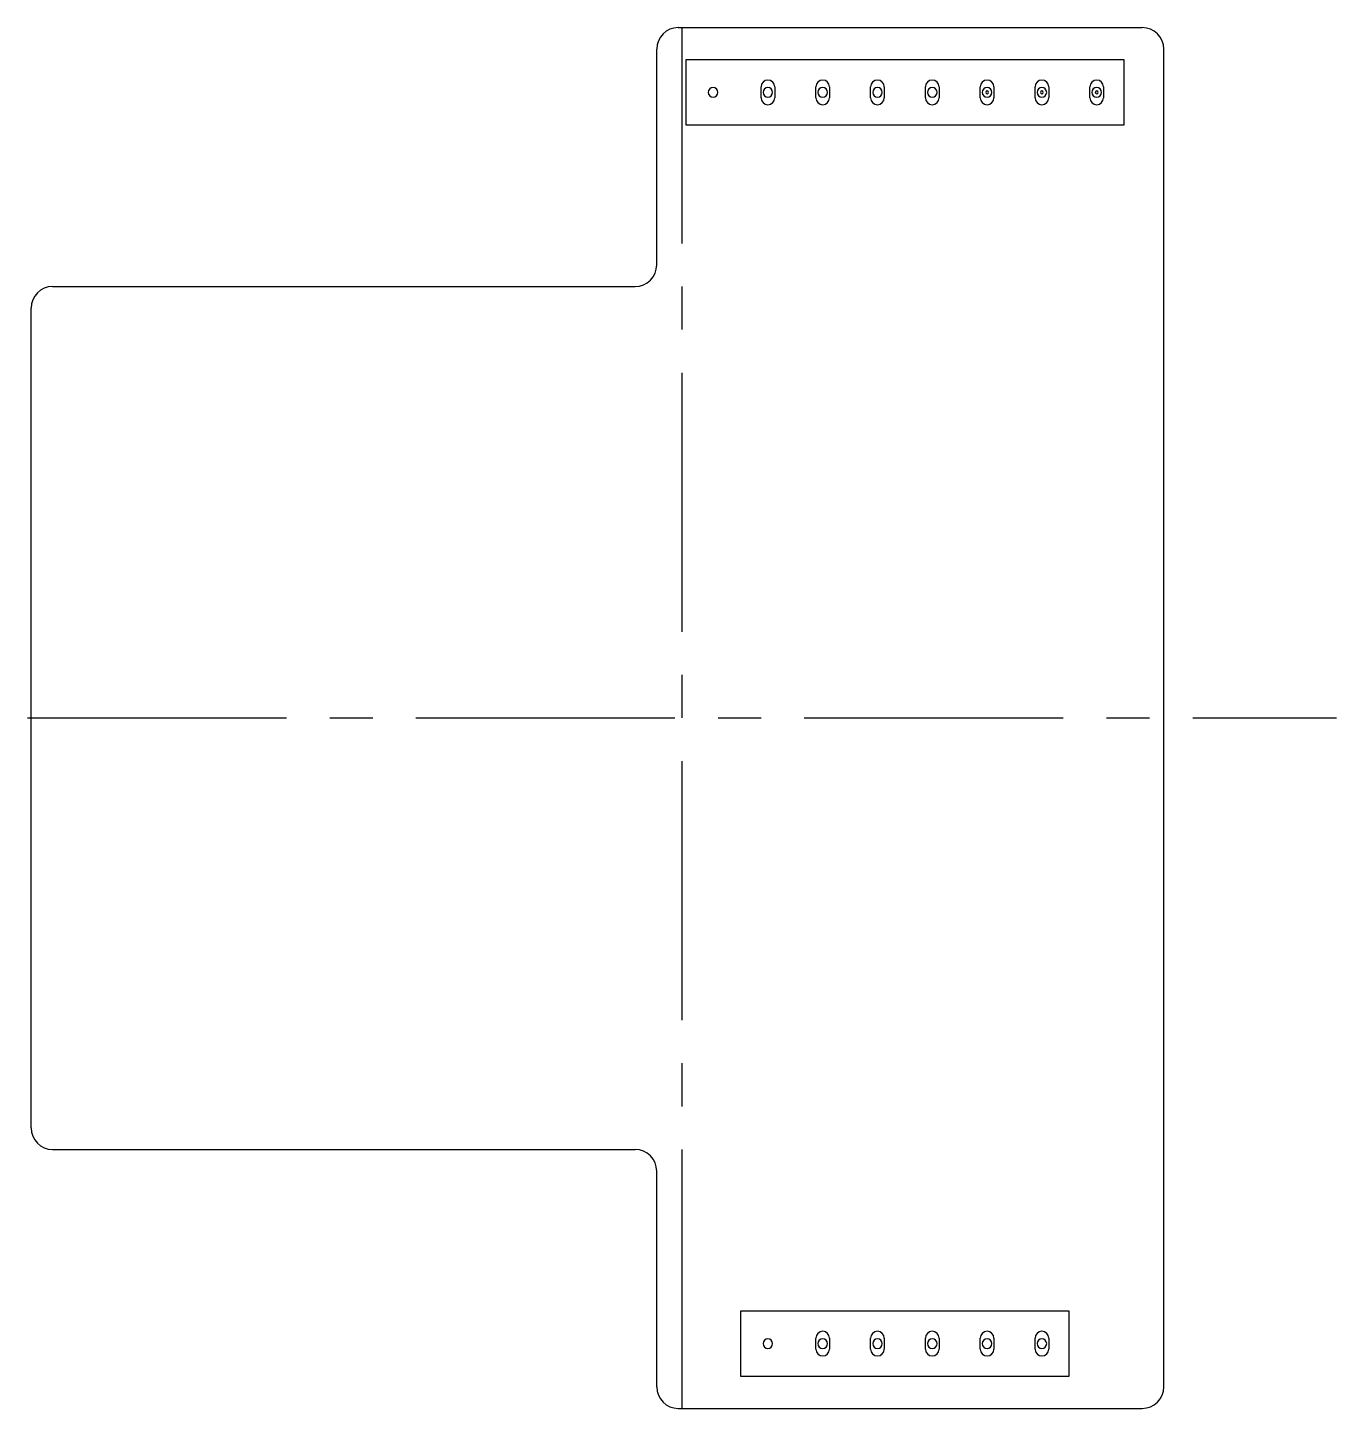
# Model space of a CAD drawing. Extents: x -30.3 to 30.3, y -32 to 32.
import ezdxf

# ---------------------------------------------------------------- set-up
doc = ezdxf.new("R2010")
doc.units = 0
doc.linetypes.add('点画线', pattern=[18, 12, -2, 2, -2])
for name, color, linetype in [('中心线层', 1, '点画线'), ('粗实线层', 7, 'CONTINUOUS'), ('细实线层', 7, 'CONTINUOUS')]:
    doc.layers.add(name, color=color, linetype=linetype)

# ---------------------------------------------------------------- blocks, each defined once
blk = doc.blocks.new('OUTLINE')
at = {"layer": '粗实线层'}
for p, q in [((-0.17, 32), (21.33, 32)), ((-1.17, 21), (-1.17, 31)), ((22.33, -31), (22.33, 31)), ((-29.17, 20), (-2.17, 20)), ((-30.17, -19), (-30.17, 19)), ((-29.17, -20), (-2.17, -20)), ((-1.17, -31), (-1.17, -21)), ((-0.17, -32), (21.33, -32))]:
    blk.add_line(p, q, dxfattribs=at)
for centre, start, end in [((-0.17, 31), 90, 180), ((21.33, 31), 0, 90), ((-2.17, 21), 270, 0), ((-29.17, 19), 90, 180), ((-29.17, -19), 180, 270), ((-2.17, -21), 0, 90), ((-0.17, -31), 180, 270), ((21.33, -31), 270, 0)]:
    blk.add_arc(centre, 1, start, end, dxfattribs=at)

msp = doc.modelspace()

# ---------------------------------------------------------------- linework, layer by layer
at = {"layer": '中心线层'}
for p, q in [((0, -32), (0, 32)), ((-30.33, 0), (30.33, 0))]:
    msp.add_line(p, q, dxfattribs=at)
at = {"layer": '细实线层'}
for p, q in [((3.6625, 28.746), (3.6625, 29.254)), ((3.6625, 28.746), (3.6625, 29.254)), ((3.6625, 28.746), (3.6625, 29.254)), ((4.2975, 29.254), (4.2975, 28.746)), ((4.2975, 29.254), (4.2975, 28.746)), ((4.2975, 29.254), (4.2975, 28.746)), ((6.2025, 28.746), (6.2025, 29.254)), ((6.2025, 28.746), (6.2025, 29.254)), ((6.2025, 28.746), (6.2025, 29.254)), ((6.8375, 29.254), (6.8375, 28.746)), ((6.8375, 29.254), (6.8375, 28.746)), ((6.8375, 29.254), (6.8375, 28.746)), ((8.7425, 28.746), (8.7425, 29.254)), ((8.7425, 28.746), (8.7425, 29.254)), ((8.7425, 28.746), (8.7425, 29.254)), ((9.3775, 29.254), (9.3775, 28.746)), ((9.3775, 29.254), (9.3775, 28.746)), ((9.3775, 29.254), (9.3775, 28.746)), ((11.2825, 28.746), (11.2825, 29.254)), ((11.2825, 28.746), (11.2825, 29.254)), ((11.2825, 28.746), (11.2825, 29.254)), ((11.9175, 29.254), (11.9175, 28.746)), ((11.9175, 29.254), (11.9175, 28.746)), ((11.9175, 29.254), (11.9175, 28.746)), ((13.8225, 28.746), (13.8225, 29.254)), ((13.8225, 28.746), (13.8225, 29.254)), ((13.8225, 28.746), (13.8225, 29.254)), ((14.4575, 29.254), (14.4575, 28.746)), ((14.4575, 29.254), (14.4575, 28.746)), ((14.4575, 29.254), (14.4575, 28.746)), ((16.3625, 28.746), (16.3625, 29.254)), ((16.3625, 28.746), (16.3625, 29.254)), ((16.3625, 28.746), (16.3625, 29.254)), ((16.9975, 29.254), (16.9975, 28.746)), ((16.9975, 29.254), (16.9975, 28.746)), ((16.9975, 29.254), (16.9975, 28.746)), ((18.9025, 28.746), (18.9025, 29.254)), ((18.9025, 28.746), (18.9025, 29.254)), ((18.9025, 28.746), (18.9025, 29.254)), ((19.5375, 29.254), (19.5375, 28.746)), ((19.5375, 29.254), (19.5375, 28.746)), ((19.5375, 29.254), (19.5375, 28.746)), ((6.2025, -29.254), (6.2025, -28.746)), ((6.2025, -29.254), (6.2025, -28.746)), ((6.2025, -29.254), (6.2025, -28.746)), ((6.8375, -28.746), (6.8375, -29.254)), ((6.8375, -28.746), (6.8375, -29.254)), ((6.8375, -28.746), (6.8375, -29.254)), ((8.7425, -29.254), (8.7425, -28.746)), ((8.7425, -29.254), (8.7425, -28.746)), ((8.7425, -29.254), (8.7425, -28.746)), ((9.3775, -28.746), (9.3775, -29.254)), ((9.3775, -28.746), (9.3775, -29.254)), ((9.3775, -28.746), (9.3775, -29.254)), ((11.2825, -29.254), (11.2825, -28.746)), ((11.2825, -29.254), (11.2825, -28.746)), ((11.2825, -29.254), (11.2825, -28.746)), ((11.9175, -28.746), (11.9175, -29.254)), ((11.9175, -28.746), (11.9175, -29.254)), ((11.9175, -28.746), (11.9175, -29.254)), ((13.8225, -29.254), (13.8225, -28.746)), ((13.8225, -29.254), (13.8225, -28.746)), ((13.8225, -29.254), (13.8225, -28.746)), ((14.4575, -28.746), (14.4575, -29.254)), ((14.4575, -28.746), (14.4575, -29.254)), ((14.4575, -28.746), (14.4575, -29.254)), ((16.3625, -29.254), (16.3625, -28.746)), ((16.3625, -29.254), (16.3625, -28.746)), ((16.3625, -29.254), (16.3625, -28.746)), ((16.9975, -28.746), (16.9975, -29.254)), ((16.9975, -28.746), (16.9975, -29.254)), ((16.9975, -28.746), (16.9975, -29.254))]:
    msp.add_line(p, q, dxfattribs=at)
at = {"layer": '细实线层', "linetype": 'BYBLOCK'}
for points in [[(0.17, 30.5), (0.17, 27.5), (20.49, 27.5), (20.49, 30.5)], [(2.71, -27.5), (2.71, -30.5), (17.95, -30.5), (17.95, -27.5)]]:
    msp.add_lwpolyline(points, close=True, dxfattribs=at)
at = {"layer": '细实线层'}
for centre, radius, start, end in [((3.98, 29.254), 0.3175, 0, 180), ((3.98, 29.254), 0.3175, 0, 180), ((3.98, 29.254), 0.3175, 0, 180), ((6.52, 29.254), 0.3175, 0, 180), ((6.52, 29.254), 0.3175, 0, 180), ((6.52, 29.254), 0.3175, 0, 180), ((9.06, 29.254), 0.3175, 0, 180), ((9.06, 29.254), 0.3175, 0, 180), ((9.06, 29.254), 0.3175, 0, 180), ((11.6, 29.254), 0.3175, 360, 180), ((11.6, 29.254), 0.3175, 360, 180), ((11.6, 29.254), 0.3175, 360, 180), ((14.14, 29.254), 0.3175, 360, 180), ((14.14, 29.254), 0.3175, 360, 180), ((14.14, 29.254), 0.3175, 360, 180), ((16.68, 29.254), 0.3175, 0, 180), ((16.68, 29.254), 0.3175, 0, 180), ((16.68, 29.254), 0.3175, 0, 180), ((19.22, 29.254), 0.3175, 360, 180), ((19.22, 29.254), 0.3175, 360, 180), ((19.22, 29.254), 0.3175, 360, 180), ((1.44, 29), 0.2222, 90, 270), ((1.44, 29), 0.2222, 90, 270), ((1.44, 29), 0.2222, 270, 90), ((1.44, 29), 0.2222, 270, 90), ((3.98, 29), 0.2222, 90, 270), ((3.98, 29), 0.2222, 90, 270), ((3.98, 29), 0.2222, 270, 90), ((3.98, 29), 0.2222, 270, 90), ((6.52, 29), 0.2222, 90, 270), ((6.52, 29), 0.2222, 90, 270), ((6.52, 29), 0.2222, 270, 90), ((6.52, 29), 0.2222, 270, 90), ((9.06, 29), 0.2222, 90, 270), ((9.06, 29), 0.2222, 90, 270), ((9.06, 29), 0.2222, 270, 90), ((9.06, 29), 0.2222, 270, 90), ((11.6, 29), 0.2222, 90, 270), ((11.6, 29), 0.2222, 90, 270), ((11.6, 29), 0.2222, 270, 90), ((11.6, 29), 0.2222, 270, 90), ((14.14, 29), 0.2222, 90, 270), ((14.14, 29), 0.2222, 90, 270), ((14.14, 29), 0.065, 360, 180), ((14.14, 29), 0.065, 180, 360), ((14.14, 29), 0.2222, 270, 90), ((14.14, 29), 0.2222, 270, 90), ((16.68, 29), 0.2222, 90, 270), ((16.68, 29), 0.2222, 90, 270), ((16.68, 29), 0.065, 0, 180), ((16.68, 29), 0.065, 180, 360), ((16.68, 29), 0.2222, 270, 90), ((16.68, 29), 0.2222, 270, 90), ((19.22, 29), 0.2222, 90, 270), ((19.22, 29), 0.2222, 90, 270), ((19.22, 29), 0.065, 360, 180), ((19.22, 29), 0.065, 180, 360), ((19.22, 29), 0.2222, 270, 90), ((19.22, 29), 0.2222, 270, 90), ((3.98, 28.746), 0.3175, 180, 0), ((3.98, 28.746), 0.3175, 180, 0), ((3.98, 28.746), 0.3175, 180, 0), ((6.52, 28.746), 0.3175, 180, 0), ((6.52, 28.746), 0.3175, 180, 0), ((6.52, 28.746), 0.3175, 180, 0), ((9.06, 28.746), 0.3175, 180, 0), ((9.06, 28.746), 0.3175, 180, 0), ((9.06, 28.746), 0.3175, 180, 0), ((11.6, 28.746), 0.3175, 180, 360), ((11.6, 28.746), 0.3175, 180, 360), ((11.6, 28.746), 0.3175, 180, 360), ((14.14, 28.746), 0.3175, 180, 360), ((14.14, 28.746), 0.3175, 180, 360), ((14.14, 28.746), 0.3175, 180, 360), ((16.68, 28.746), 0.3175, 180, 360), ((16.68, 28.746), 0.3175, 180, 360), ((16.68, 28.746), 0.3175, 180, 360), ((19.22, 28.746), 0.3175, 180, 360), ((19.22, 28.746), 0.3175, 180, 360), ((19.22, 28.746), 0.3175, 180, 360), ((3.98, -29), 0.2222, 90, 270), ((3.98, -29), 0.2222, 90, 270), ((3.98, -29), 0.2222, 270, 90), ((3.98, -29), 0.2222, 270, 90), ((6.52, -28.746), 0.3175, 0, 180), ((6.52, -28.746), 0.3175, 0, 180), ((6.52, -28.746), 0.3175, 0, 180), ((6.52, -29), 0.2222, 90, 270), ((6.52, -29), 0.2222, 90, 270), ((6.52, -29), 0.2222, 270, 90), ((6.52, -29), 0.2222, 270, 90), ((9.06, -28.746), 0.3175, 360, 180), ((9.06, -28.746), 0.3175, 360, 180), ((9.06, -28.746), 0.3175, 360, 180), ((9.06, -29), 0.2222, 90, 270), ((9.06, -29), 0.2222, 90, 270), ((9.06, -29), 0.2222, 270, 90), ((9.06, -29), 0.2222, 270, 90), ((11.6, -28.746), 0.3175, 0, 180), ((11.6, -28.746), 0.3175, 0, 180), ((11.6, -28.746), 0.3175, 0, 180), ((11.6, -29), 0.2222, 90, 270), ((11.6, -29), 0.2222, 90, 270), ((11.6, -29), 0.2222, 270, 90), ((11.6, -29), 0.2222, 270, 90), ((14.14, -28.746), 0.3175, 0, 180), ((14.14, -28.746), 0.3175, 0, 180), ((14.14, -28.746), 0.3175, 0, 180), ((14.14, -29), 0.2222, 90, 270), ((14.14, -29), 0.2222, 90, 270), ((14.14, -29), 0.2222, 270, 90), ((14.14, -29), 0.2222, 270, 90), ((16.68, -28.746), 0.3175, 360, 180), ((16.68, -28.746), 0.3175, 360, 180), ((16.68, -28.746), 0.3175, 360, 180), ((16.68, -29), 0.2222, 90, 270), ((16.68, -29), 0.2222, 90, 270), ((16.68, -29), 0.2222, 270, 90), ((16.68, -29), 0.2222, 270, 90), ((6.52, -29.254), 0.3175, 180, 0), ((6.52, -29.254), 0.3175, 180, 0), ((6.52, -29.254), 0.3175, 180, 0), ((9.06, -29.254), 0.3175, 180, 0), ((9.06, -29.254), 0.3175, 180, 0), ((9.06, -29.254), 0.3175, 180, 0), ((11.6, -29.254), 0.3175, 180, 0), ((11.6, -29.254), 0.3175, 180, 0), ((11.6, -29.254), 0.3175, 180, 0), ((14.14, -29.254), 0.3175, 180, 0), ((14.14, -29.254), 0.3175, 180, 0), ((14.14, -29.254), 0.3175, 180, 0), ((16.68, -29.254), 0.3175, 180, 360), ((16.68, -29.254), 0.3175, 180, 360), ((16.68, -29.254), 0.3175, 180, 360)]:
    msp.add_arc(centre, radius, start, end, dxfattribs=at)

# ---------------------------------------------------------------- block references
at = {"layer": '粗实线层'}
msp.add_blockref('OUTLINE', (0, 0), dxfattribs=at)

doc.saveas('drawing.dxf')
